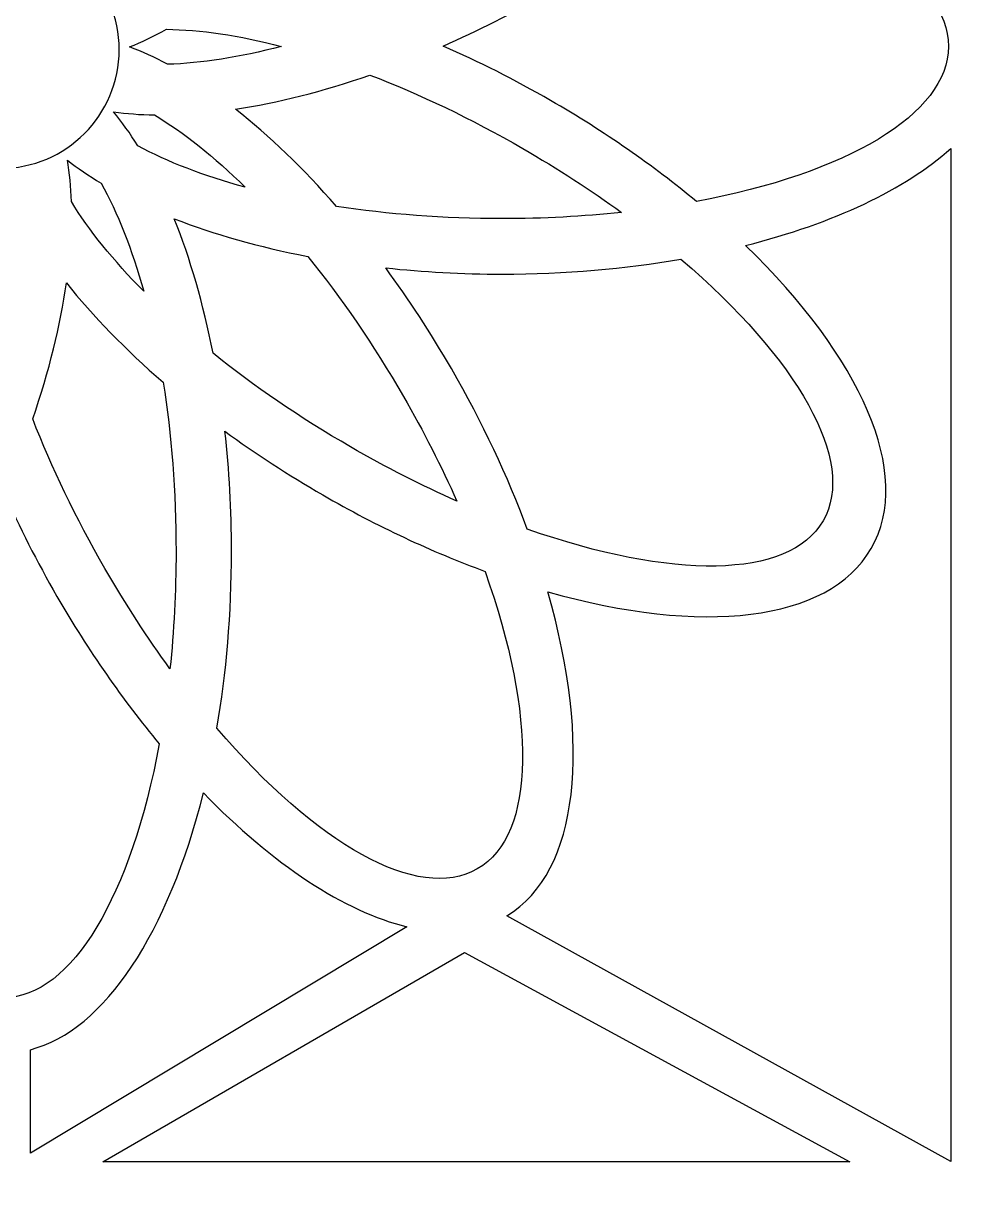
# Model space of a CAD drawing. Header units: centimetres. Extents: x 14.5 to 20.6, y -2.7 to 9.
# Drawn here: x 17.605 to 19.185, y 1.158 to 3.107 of the extents above; entities that cross this region are included whole.
import ezdxf

# ---------------------------------------------------------------- set-up
doc = ezdxf.new("R2010")
doc.units = ezdxf.units.CM
doc.header["$MEASUREMENT"] = 0
doc.layers.add('layer 1', color=7, linetype='Continuous')

msp = doc.modelspace()

# ---------------------------------------------------------------- linework, layer by layer
at = {"layer": 'layer 1', "color": 250, "lineweight": 30}
for points, knots in [([(14.53548, -2.70131), (14.53548, -2.70131), (14.53548, 9.00077), (14.53548, 9.00077), (14.53548, 9.00077), (14.53548, 9.00077), (20.59893, 9.00077), (20.59893, 9.00077), (20.59893, 9.00077), (20.59893, 9.00077), (20.59893, -2.70131), (20.59893, -2.70131), (20.59893, -2.70131), (20.59893, -2.70131), (14.53548, -2.70131), (14.53548, -2.70131)], [0, 0, 0, 0, 0.2, 0.2, 0.2, 0.2, 0.4, 0.4, 0.4, 0.4, 0.6, 0.6, 0.6, 0.6, 1, 1, 1, 1]), ([(18.72693, 3.32829), (18.65461, 3.26797), (18.57183, 3.20998), (18.48069, 3.15736), (18.48069, 3.15736), (18.42266, 3.12386), (18.36443, 3.09439), (18.30695, 3.06899), (18.30695, 3.06899), (18.36621, 3.04306), (18.42632, 3.01277), (18.48621, 2.97819), (18.48621, 2.97819), (18.57631, 2.92617), (18.65825, 2.8689), (18.72999, 2.8093), (18.72999, 2.8093), (18.97919, 2.8559), (19.15109, 2.95447), (19.15109, 3.06852), (19.15109, 3.06852), (19.15109, 3.18303), (18.97778, 3.28194), (18.72693, 3.32829)], [0, 0, 0, 0, 0.1428571, 0.1428571, 0.1428571, 0.1428571, 0.2857143, 0.2857143, 0.2857143, 0.2857143, 0.4285714, 0.4285714, 0.4285714, 0.4285714, 0.5714286, 0.5714286, 0.5714286, 0.5714286, 0.7142857, 0.7142857, 0.7142857, 0.7142857, 1, 1, 1, 1]), ([(17.36882, 3.063), (17.36882, 3.17255), (17.45766, 3.26139), (17.56721, 3.26139), (17.56721, 3.26139), (17.67675, 3.26139), (17.76559, 3.17255), (17.76559, 3.063), (17.76559, 3.063), (17.76559, 2.95345), (17.67675, 2.86462), (17.56721, 2.86462), (17.56721, 2.86462), (17.45766, 2.86462), (17.36882, 2.95345), (17.36882, 3.063)], [0, 0, 0, 0, 0.2, 0.2, 0.2, 0.2, 0.4, 0.4, 0.4, 0.4, 0.6, 0.6, 0.6, 0.6, 1, 1, 1, 1]), ([(17.84445, 3.09706), (17.82358, 3.08553), (17.803, 3.07568), (17.78285, 3.06761), (17.78285, 3.06761), (17.8036, 3.05983), (17.82482, 3.05013), (17.84639, 3.0386), (17.84639, 3.0386), (17.90241, 3.04), (17.96676, 3.05012), (18.03646, 3.06849), (18.03646, 3.06849), (17.96578, 3.08676), (17.90073, 3.09644), (17.84445, 3.09706)], [0, 0, 0, 0, 0.2, 0.2, 0.2, 0.2, 0.4, 0.4, 0.4, 0.4, 0.6, 0.6, 0.6, 0.6, 1, 1, 1, 1]), ([(18.18455, 3.02062), (18.10591, 2.99325), (18.03012, 2.97415), (17.95987, 2.96356), (17.95987, 2.96356), (18.01622, 2.9194), (18.07321, 2.86475), (18.12854, 2.8012), (18.12854, 2.8012), (18.21417, 2.78797), (18.30762, 2.78067), (18.40549, 2.78067), (18.40549, 2.78067), (18.47449, 2.78067), (18.54129, 2.78431), (18.60472, 2.79108), (18.60472, 2.79108), (18.55386, 2.82803), (18.49867, 2.86397), (18.43986, 2.89792), (18.43986, 2.89792), (18.35329, 2.9479), (18.26689, 2.989), (18.18455, 3.02062)], [0, 0, 0, 0, 0.1428571, 0.1428571, 0.1428571, 0.1428571, 0.2857143, 0.2857143, 0.2857143, 0.2857143, 0.4285714, 0.4285714, 0.4285714, 0.4285714, 0.5714286, 0.5714286, 0.5714286, 0.5714286, 0.7142857, 0.7142857, 0.7142857, 0.7142857, 1, 1, 1, 1]), ([(17.82434, 2.95387), (17.8005, 2.95433), (17.77775, 2.95608), (17.75627, 2.95917), (17.75627, 2.95917), (17.77034, 2.94206), (17.78387, 2.92304), (17.79679, 2.90228), (17.79679, 2.90228), (17.846, 2.87548), (17.90679, 2.85207), (17.97634, 2.83313), (17.97634, 2.83313), (17.92426, 2.88429), (17.87277, 2.9252), (17.82434, 2.95387)], [0, 0, 0, 0, 0.2, 0.2, 0.2, 0.2, 0.4, 0.4, 0.4, 0.4, 0.6, 0.6, 0.6, 0.6, 1, 1, 1, 1]), ([(19.15495, 1.20524), (19.15495, 1.20524), (19.15495, 2.89793), (19.15495, 2.89793), (19.15495, 2.89793), (19.07918, 2.8295), (18.95929, 2.77287), (18.81223, 2.73574), (18.81223, 2.73574), (19.00424, 2.55012), (19.09378, 2.35395), (19.02192, 2.22949), (19.02192, 2.22949), (18.95035, 2.10554), (18.73715, 2.08467), (18.48179, 2.15708), (18.48179, 2.15708), (18.55462, 1.90259), (18.53507, 1.68949), (18.41353, 1.61577), (18.41353, 1.61577), (18.41353, 1.61577), (19.15495, 1.20524), (19.15495, 1.20524)], [0, 0, 0, 0, 0.1428571, 0.1428571, 0.1428571, 0.1428571, 0.2857143, 0.2857143, 0.2857143, 0.2857143, 0.4285714, 0.4285714, 0.4285714, 0.4285714, 0.5714286, 0.5714286, 0.5714286, 0.5714286, 0.7142857, 0.7142857, 0.7142857, 0.7142857, 1, 1, 1, 1]), ([(17.73533, 2.83993), (17.71491, 2.85224), (17.69608, 2.86514), (17.67902, 2.87855), (17.67902, 2.87855), (17.68266, 2.8567), (17.68487, 2.83346), (17.68567, 2.80902), (17.68567, 2.80902), (17.71488, 2.7612), (17.75582, 2.71053), (17.80659, 2.65936), (17.80659, 2.65936), (17.78707, 2.7297), (17.76293, 2.79088), (17.73533, 2.83993)], [0, 0, 0, 0, 0.2, 0.2, 0.2, 0.2, 0.4, 0.4, 0.4, 0.4, 0.6, 0.6, 0.6, 0.6, 1, 1, 1, 1]), ([(18.08064, 2.71762), (17.99886, 2.73324), (17.92368, 2.75459), (17.85754, 2.78055), (17.85754, 2.78055), (17.88427, 2.71413), (17.90629, 2.63831), (17.92243, 2.55561), (17.92243, 2.55561), (17.98998, 2.50133), (18.06726, 2.44828), (18.15202, 2.39935), (18.15202, 2.39935), (18.21177, 2.36485), (18.27144, 2.3346), (18.32976, 2.30876), (18.32976, 2.30876), (18.30419, 2.36618), (18.27436, 2.4249), (18.24041, 2.48371), (18.24041, 2.48371), (18.19042, 2.57028), (18.13615, 2.64907), (18.08064, 2.71762)], [0, 0, 0, 0, 0.1428571, 0.1428571, 0.1428571, 0.1428571, 0.2857143, 0.2857143, 0.2857143, 0.2857143, 0.4285714, 0.4285714, 0.4285714, 0.4285714, 0.5714286, 0.5714286, 0.5714286, 0.5714286, 0.7142857, 0.7142857, 0.7142857, 0.7142857, 1, 1, 1, 1]), ([(18.7042, 2.71289), (18.61141, 2.69681), (18.51072, 2.68798), (18.40549, 2.68798), (18.40549, 2.68798), (18.33848, 2.68798), (18.27331, 2.69157), (18.21084, 2.69832), (18.21084, 2.69832), (18.2492, 2.64623), (18.2861, 2.58994), (18.32068, 2.53005), (18.32068, 2.53005), (18.3727, 2.43995), (18.41503, 2.34938), (18.44736, 2.2619), (18.44736, 2.2619), (18.68647, 2.17765), (18.88462, 2.17707), (18.94165, 2.27584), (18.94165, 2.27584), (18.9989, 2.37501), (18.89827, 2.54732), (18.7042, 2.71289)], [0, 0, 0, 0, 0.1428571, 0.1428571, 0.1428571, 0.1428571, 0.2857143, 0.2857143, 0.2857143, 0.2857143, 0.4285714, 0.4285714, 0.4285714, 0.4285714, 0.5714286, 0.5714286, 0.5714286, 0.5714286, 0.7142857, 0.7142857, 0.7142857, 0.7142857, 1, 1, 1, 1]), ([(17.83917, 2.50718), (17.77615, 2.5616), (17.72171, 2.61768), (17.67741, 2.67323), (17.67741, 2.67323), (17.66735, 2.60234), (17.64851, 2.52567), (17.62115, 2.44597), (17.62115, 2.44597), (17.6525, 2.36519), (17.69291, 2.28061), (17.74184, 2.19586), (17.74184, 2.19586), (17.77634, 2.1361), (17.81289, 2.08006), (17.85047, 2.02853), (17.85047, 2.02853), (17.85704, 2.09105), (17.86057, 2.15681), (17.86057, 2.22471), (17.86057, 2.22471), (17.86057, 2.32469), (17.85295, 2.42005), (17.83917, 2.50718)], [0, 0, 0, 0, 0.1428571, 0.1428571, 0.1428571, 0.1428571, 0.2857143, 0.2857143, 0.2857143, 0.2857143, 0.4285714, 0.4285714, 0.4285714, 0.4285714, 0.5714286, 0.5714286, 0.5714286, 0.5714286, 0.7142857, 0.7142857, 0.7142857, 0.7142857, 1, 1, 1, 1]), ([(18.37682, 2.1913), (18.28841, 2.22376), (18.1968, 2.26646), (18.10567, 2.31908), (18.10567, 2.31908), (18.04764, 2.35259), (17.993, 2.38828), (17.94227, 2.42536), (17.94227, 2.42536), (17.94944, 2.36107), (17.95326, 2.29387), (17.95326, 2.22471), (17.95326, 2.22471), (17.95326, 2.12067), (17.94463, 2.02107), (17.92889, 1.92915), (17.92889, 1.92915), (18.09384, 1.73664), (18.26516, 1.63705), (18.36392, 1.69408), (18.36392, 1.69408), (18.46309, 1.75133), (18.46209, 1.95088), (18.37682, 2.1913)], [0, 0, 0, 0, 0.1428571, 0.1428571, 0.1428571, 0.1428571, 0.2857143, 0.2857143, 0.2857143, 0.2857143, 0.4285714, 0.4285714, 0.4285714, 0.4285714, 0.5714286, 0.5714286, 0.5714286, 0.5714286, 0.7142857, 0.7142857, 0.7142857, 0.7142857, 1, 1, 1, 1]), ([(17.8325, 1.90327), (17.77217, 1.97559), (17.71418, 2.05838), (17.66157, 2.14951), (17.66157, 2.14951), (17.62806, 2.20755), (17.59859, 2.26578), (17.5732, 2.32325), (17.5732, 2.32325), (17.54726, 2.26399), (17.51697, 2.20389), (17.48239, 2.144), (17.48239, 2.144), (17.43037, 2.0539), (17.3731, 1.97195), (17.31351, 1.90021), (17.31351, 1.90021), (17.3601, 1.65102), (17.45867, 1.47912), (17.57272, 1.47912), (17.57272, 1.47912), (17.68723, 1.47912), (17.78614, 1.65243), (17.8325, 1.90327)], [0, 0, 0, 0, 0.1428571, 0.1428571, 0.1428571, 0.1428571, 0.2857143, 0.2857143, 0.2857143, 0.2857143, 0.4285714, 0.4285714, 0.4285714, 0.4285714, 0.5714286, 0.5714286, 0.5714286, 0.5714286, 0.7142857, 0.7142857, 0.7142857, 0.7142857, 1, 1, 1, 1]), ([(17.61714, 1.21932), (17.61714, 1.21932), (18.24626, 1.59749), (18.24626, 1.59749), (18.24626, 1.59749), (18.14232, 1.62238), (18.02232, 1.70171), (17.9063, 1.82115), (17.9063, 1.82115), (17.84833, 1.58914), (17.74194, 1.42409), (17.61714, 1.39211), (17.61714, 1.39211), (17.61714, 1.39211), (17.61714, 1.21932), (17.61714, 1.21932)], [0, 0, 0, 0, 0.2, 0.2, 0.2, 0.2, 0.4, 0.4, 0.4, 0.4, 0.6, 0.6, 0.6, 0.6, 1, 1, 1, 1]), ([(18.98659, 1.20453), (18.98659, 1.20453), (18.34228, 1.5544), (18.34228, 1.5544), (18.34228, 1.5544), (18.34228, 1.5544), (17.73813, 1.20453), (17.73813, 1.20453), (17.73813, 1.20453), (17.73813, 1.20453), (18.98659, 1.20453), (18.98659, 1.20453)], [0, 0, 0, 0, 0.25, 0.25, 0.25, 0.25, 0.5, 0.5, 0.5, 0.5, 1, 1, 1, 1])]:
    msp.add_open_spline(points, degree=3, knots=knots, dxfattribs=at)

doc.saveas('drawing.dxf')
